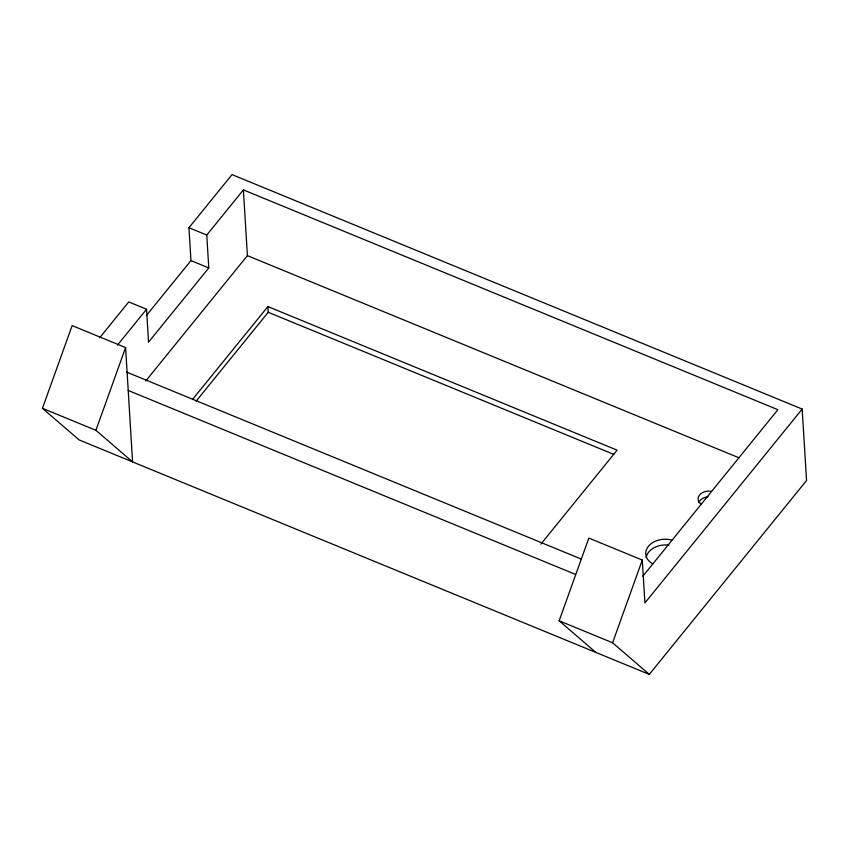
<?xml version="1.0" encoding="UTF-8"?>
<svg xmlns="http://www.w3.org/2000/svg" width="849" height="849" viewBox="0 0 849 849"><rect width="100%" height="100%" fill="white"/><g stroke="black" fill="none" stroke-linecap="round" stroke-linejoin="round"><path stroke-width="1.27" d="M42.45 408.316L72.144 325.602L125.599 347.591L132.582 461.92L95.905 430.294L42.45 408.316L79.137 439.931L649.283 674.393L806.55 480.523L802.178 409.069L232.032 174.607L188.945 227.723L190.951 260.59L146.378 315.541M95.905 430.294L125.599 347.591M595.839 652.414L559.151 620.789L588.845 538.086L642.29 560.064L644.911 602.939L802.178 409.069M649.283 674.393L612.596 642.767L642.29 560.064M99.683 337.764L128.751 301.926L146.569 309.248L148.511 342.2L208.769 267.923L206.763 235.056L243.387 189.9L777.896 409.706L642.873 576.163M117.48 345.108L146.569 309.248M145.72 380.999L247.409 255.645L243.387 189.9M192.479 399.518L267.881 306.563L617.096 450.161L540.866 544.135M196.14 401.142L268.231 312.283L267.881 306.563M188.945 227.723L206.763 235.056M247.409 255.645L739.012 457.802M190.951 260.59L208.769 267.923M268.231 312.283L613.763 454.374M126.65 372.106L581.48 559.141M128.22 390.455L575.526 574.402M559.151 620.789L612.596 642.767M646.185 557.666A18.752 13.626 -3.5 0 1 668.842 545.154M698.801 502.534A10.421 7.567 -3.5 0 1 708.108 496.824M652.754 563.863A18.752 13.626 -3.5 0 1 648.424 546.278A18.752 13.626 -3.5 0 1 671.984 540.166M700.945 504.104A10.421 7.567 -3.5 0 1 699.544 494.978A10.421 7.567 -3.5 0 1 711.345 491.284"/></g></svg>
